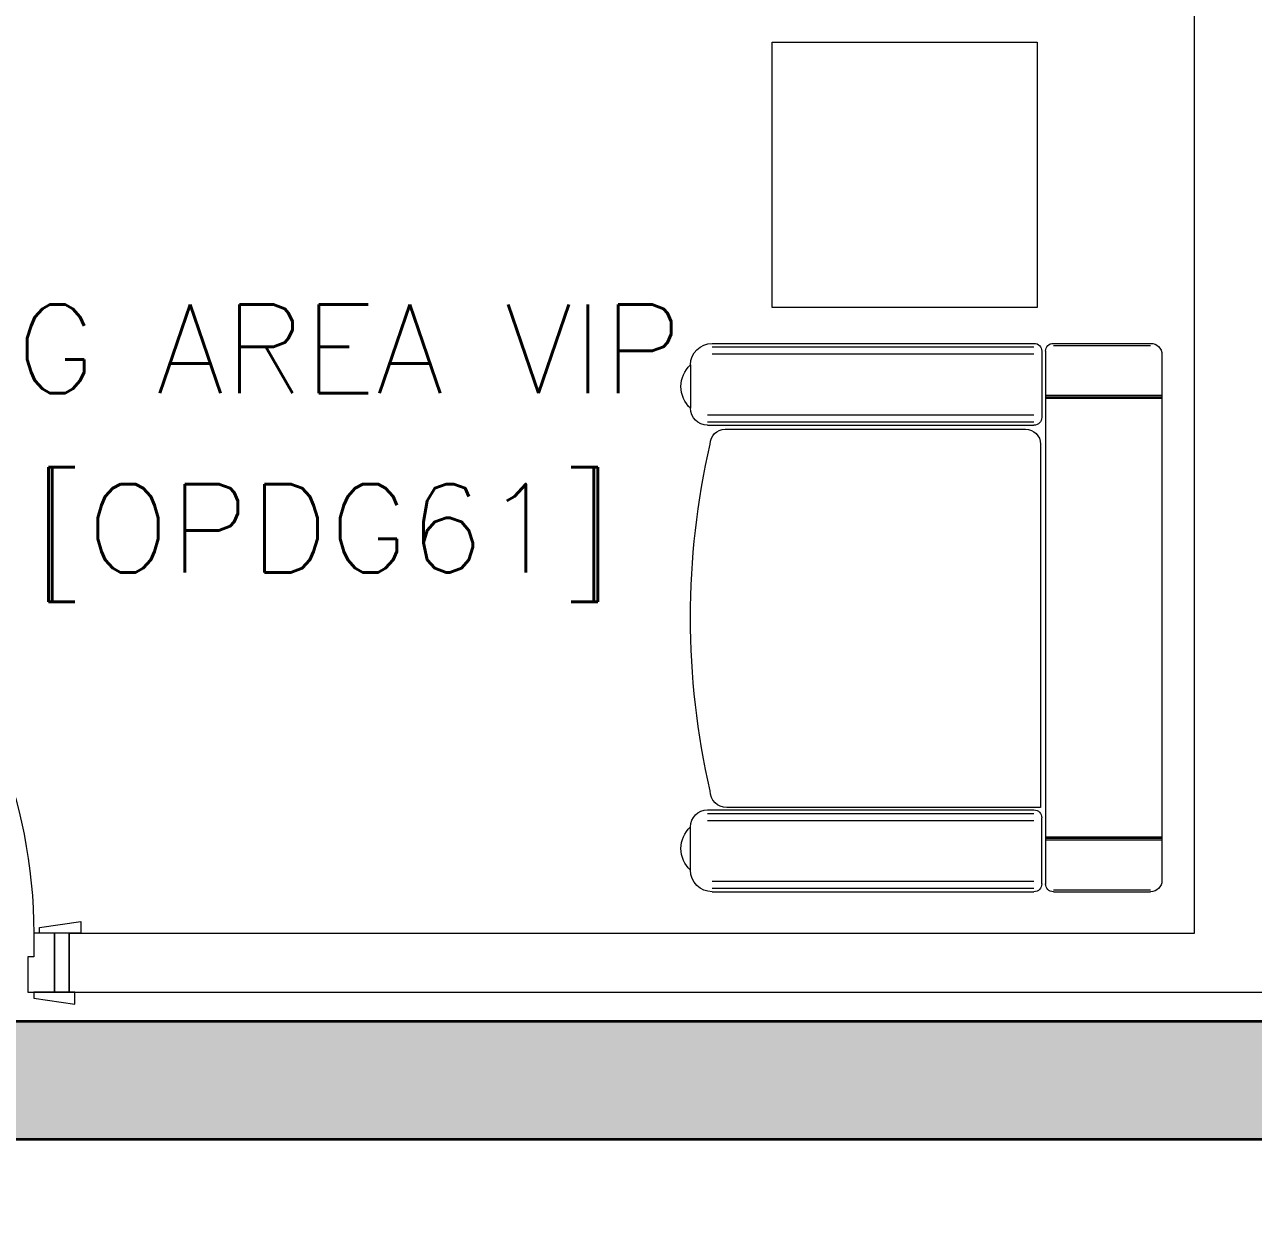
# Model space of a CAD drawing. Header units: inches. Extents: x -501855 to 57169, y -29325 to 19878.
# Drawn here: x 13532 to 15618, y -1326 to 694 of the extents above; entities that cross this region are included whole.
import ezdxf
from ezdxf import colors
from ezdxf.entities.mleader import LeaderData, LeaderLine
from ezdxf.math import Vec2, Vec3

# ---------------------------------------------------------------- set-up
doc = ezdxf.new("R2010")
doc.units = ezdxf.units.IN
doc.header["$LTSCALE"] = 25
doc.header["$MEASUREMENT"] = 0
doc.linetypes.add('DASHDOT', pattern=[25.4, 12.7, -6.35, 0, -6.35])
doc.layers.get('0').update_dxf_attribs({"color": 8})
for name, color, linetype, lineweight in [('00-Ground Floor$0$72_EGR_BASE_TEXT', 252, 'Continuous', 5), ('00-Ground Floor$0$LOADING', 253, 'Continuous', 5), ('00-Ground Floor$0$Walls', 251, 'Continuous', 5), ('00-Ground Floor$0$Wooden Joinery', 251, 'Continuous', 5), ('E-CABL-TRAY', 10, 'Continuous', 35), ('E-LITE-CLNG-CNDT', 6, 'DASHDOT', 35), ('E-POWR-TEXT', 6, 'Continuous', 25)]:
    doc.layers.add(name, color=color, linetype=linetype, lineweight=lineweight)
doc.styles.add('00-Ground Floor$0$SIMPLEX', font='SIMPLEX.shx', dxfattribs={"height": 150})
doc.styles.add('DC_Elc_Romans', font='elc_romans.shx', dxfattribs={"width": 0.7})

# ---------------------------------------------------------------- blocks, each defined once
blk = doc.blocks.new('00-Ground Floor$0$A$C72370EFE')
at = {"layer": '00-Ground Floor$0$Wooden Joinery'}
for p, q in [((-0.01, -0.04), (-0.02, -0.04)), ((-0.01, -0.03), (-0.01, -0.07)), ((0, -0.03), (-0.01, -0.03)), ((0.04, -0.03), (0.05, -0.03)), ((0.05, -0.03), (0.05, -0.07)), ((0.05, -0.04), (0.06, -0.04)), ((-0.01, -0.06), (-0.02, -0.06)), ((0.05, -0.06), (0.06, -0.06)), ((-0.05, -0.07), (-0.05, -0.16)), ((-0.03, -0.07), (-0.03, -0.16)), ((0, -0.07), (-0.01, -0.07)), ((0.04, -0.07), (0.05, -0.07)), ((0.07, -0.07), (0.07, -0.16)), ((0.09, -0.07), (0.09, -0.16)), ((-0.01, -0.17), (-0.02, -0.17)), ((-0.01, -0.17), (-0.01, -0.19)), ((0.05, -0.17), (0.06, -0.17)), ((0.05, -0.17), (0.05, -0.19)), ((-0.01, -0.19), (-0.02, -0.19)), ((0.05, -0.19), (0.06, -0.19))]:
    blk.add_line(p, q, dxfattribs=at)
for centre, radius, start, end in [((-0.02, -0.07), 0.03, 90, 180), ((0.06, -0.07), 0.03, 0, 90), ((-0.02, -0.07), 0.01, 90, 180), ((0.06, -0.07), 0.01, 0, 90), ((-0.02, -0.16), 0.03, 180, 270), ((-0.02, -0.16), 0.01, 180, 270), ((0.06, -0.16), 0.01, 270, 0), ((0.06, -0.16), 0.03, 270, 0)]:
    blk.add_arc(centre, radius, start, end, dxfattribs=at)
blk = doc.blocks.new('00-Ground Floor$0$A$C5DAD61B4')
at = {"layer": '00-Ground Floor$0$Wooden Joinery'}
for points in [[(80, 959.1), (80, 969.1), (10, 979.1), (10, 959.1)], [(940, 959.1), (940, 969.1), (1010, 979.1), (1010, 959.1)], [(70, 859.1), (70, 849.1), (0, 839.1), (0, 859.1)], [(120, 859.1), (120, 0), (80, 0), (80, 859.1)], [(950, 859.1), (950, 849.1), (1020, 839.1), (1020, 859.1)]]:
    blk.add_lwpolyline(points, close=True, dxfattribs=at)
for points in [[(45, 859.1), (45, 959.1), (20, 959.1), (20, 859.1), (45, 859.1)], [(45, 859.1), (80, 859.1), (80, 899.1), (90, 899.1), (90, 959.1), (45, 959.1), (45, 859.1)], [(975, 859.1), (940, 859.1), (940, 899.1), (930, 899.1), (930, 959.1), (975, 959.1), (975, 859.1)], [(975, 859.1), (975, 959.1), (1000, 959.1), (1000, 859.1), (975, 859.1)]]:
    blk.add_lwpolyline(points, dxfattribs=at)
blk.add_arc((80, 859.1), 860, 272.666, 0, dxfattribs=at)
at = {"layer": '00-Ground Floor$0$Wooden Joinery', "xscale": 999.9999999998854, "yscale": 999.9999999998854, "zscale": 999.9999999998854, "rotation": 180}
blk.add_blockref('00-Ground Floor$0$A$C72370EFE', (120, 0), dxfattribs=at)
blk = doc.blocks.new('00-Ground Floor$0$single seat')
at = {"layer": '00-Ground Floor$0$LOADING'}
for p, q in [((-972558.1, -381684), (-972723.2, -381684)), ((-972558.1, -381687.4), (-972723.2, -381687.4)), ((-972544.8, -381697.3), (-972544.8, -382601.1)), ((-972538.5, -381697.3), (-972538.5, -381809.5)), ((-971978.9, -381684), (-972525.2, -381684)), ((-971978.9, -381689.9), (-972525.2, -381689.9)), ((-972742.2, -381703.1), (-972742.2, -382595.5)), ((-971978.9, -381701.7), (-972525.2, -381701.7)), ((-971942.2, -381720.6), (-971942.2, -381794)), ((-972544.8, -381772.1), (-972742.2, -381772.1)), ((-972544.8, -381774.6), (-972742.2, -381774.6)), ((-972544.8, -381777.1), (-972742.2, -381777.1)), ((-971971, -381805.1), (-972525.2, -381805.1)), ((-971971, -381816.9), (-972525.2, -381816.9)), ((-971971, -381822.8), (-972525.2, -381822.8)), ((-972001, -381829.5), (-972511, -381829.5)), ((-972536.4, -381854.9), (-972536.4, -382471.4)), ((-972536.4, -382471.4), (-972003.7, -382471.4)), ((-972538.5, -382600.9), (-972538.5, -382488.7)), ((-971971, -382475.4), (-972525.2, -382475.4)), ((-971971, -382481.3), (-972525.2, -382481.3)), ((-971971, -382493.1), (-972525.2, -382493.1)), ((-971942.2, -382577.6), (-971942.2, -382504.2)), ((-972544.8, -382521), (-972742.2, -382521)), ((-972544.8, -382523.6), (-972742.2, -382523.6)), ((-972544.8, -382526.1), (-972742.2, -382526.1)), ((-971978.9, -382596.4), (-972525.2, -382596.4)), ((-972558.1, -382610.8), (-972723.2, -382610.8)), ((-972558.1, -382614.2), (-972723.2, -382614.2)), ((-971978.9, -382608.3), (-972525.2, -382608.3)), ((-971978.9, -382614.2), (-972525.2, -382614.2))]:
    blk.add_line(p, q, dxfattribs=at)
for centre, radius, start, end in [((-972723.2, -381703.1), 19.1, 90, 180), ((-972558.1, -381697.3), 13.3, 0, 90), ((-972525.2, -381697.3), 13.3, 90, 180), ((-971978.9, -381720.6), 36.6, 0, 90), ((-971976, -381757.3), 49.9, 312.6462, 47.3538), ((-971971, -381794), 28.8, 270, 0), ((-972525.2, -381809.5), 13.3, 180, 270), ((-972511, -381854.9), 25.3, 90, 180), ((-972001, -381854.9), 25.3, 0, 90), ((-973252.2, -382149.1), 1310, 347.0217, 12.9783), ((-972003.7, -382443.3), 28.1, 270, 0), ((-972525.2, -382488.7), 13.3, 90, 180), ((-971971, -382504.2), 28.8, 0, 90), ((-971976, -382540.9), 49.9, 312.6462, 47.3538), ((-972723.2, -382595.1), 19.1, 180, 270), ((-971978.9, -382577.6), 36.6, 270, 0), ((-972558.1, -382600.9), 13.3, 270, 0), ((-972525.2, -382600.9), 13.3, 180, 270)]:
    blk.add_arc(centre, radius, start, end, dxfattribs=at)
blk = doc.blocks.new('00-Ground Floor')
at = {"layer": '00-Ground Floor$0$LOADING', "elevation": 0}
blk.add_lwpolyline([(15251, 214.1), (14801, 214.1), (14801, 664.1), (15251, 664.1)], close=True, dxfattribs=at)
at = {"layer": '00-Ground Floor$0$Walls'}
for p, q in [((15517.9, -847.4, 0), (15517.9, 2532.6, 0)), ((13607.9, -847.4, 0), (15517.9, -847.4, 0)), ((13607.9, -847.4, 0), (13607.9, -947.4, 0)), ((13607.9, -947.4, 0), (16752.9, -947.4, 0))]:
    blk.add_line(p, q, dxfattribs=at)
at = {"layer": '00-Ground Floor$0$LOADING', "xscale": -1}
blk.add_blockref('00-Ground Floor$0$single seat', (-957279.7, 381837.2), dxfattribs=at)
at = {"layer": '00-Ground Floor$0$Wooden Joinery', "xscale": -1, "rotation": 180}
blk.add_blockref('00-Ground Floor$0$A$C5DAD61B4', (12607.9, 11.6, 0), dxfattribs=at)
at = {"layer": '00-Ground Floor$0$72_EGR_BASE_TEXT', "char_height": 150, "attachment_point": 2, "style": '00-Ground Floor$0$SIMPLEX'}
for s, insert in [('WAITING AREA VIP', (13774.7, 218.9)), ('[OPDG61]', (14039, -85.4, 0))]:
    blk.add_mtext(s, dxfattribs=dict(at, insert=insert))
blk = doc.blocks.new('*U95')
at = {"lineweight": 0}
h = blk.add_hatch(dxfattribs=at)
h.set_pattern_fill('HEX', color=253, scale=8, angle=180, style=0)
h.set_pattern_definition([(180, (-22449.527, -3e-10), (6e-13, -43.99409), [25.4, -50.8]), (300, (-22449.527, -3e-10), (38.1, 21.997045), [25.4, -50.8]), (240, (-22474.927, -3e-10), (38.1, -21.997045), [25.4, -50.8])])
h.paths.add_polyline_path([(-14094.8, 200), (-14094.8, 0), (0, 0), (0, 200)])
at = {"color": 0}
for p, q in [((0, 200), (-14094.8, 200)), ((0, 0), (-14094.8, 0))]:
    blk.add_line(p, q, dxfattribs=at)

msp = doc.modelspace()

# ---------------------------------------------------------------- block references
at = {"layer": 'E-CABL-TRAY', "xscale": -1, "rotation": 180}
msp.add_blockref('*U95', (19347.7, -997.4, 0), dxfattribs=at)
at = {"layer": 'E-LITE-CLNG-CNDT'}
msp.add_blockref('00-Ground Floor', (0, 0), dxfattribs=at)

# ---------------------------------------------------------------- leaders
at = {"layer": 'E-POWR-TEXT'}
ml = msp.add_multileader_mtext('Standard', dxfattribs=at)
ml.set_content('CABLE TRAY FOR\\PLOW CURRENT DATA\\PCABLES ', color=256, style='DC_Elc_Romans')
ml.set_leader_properties(color=45)
ml.build(insert=Vec2(0, 0))
ml.multileader.update_dxf_attribs({"dogleg_length": 2, "arrow_head_size": 200, "scale": 100})
ctx = ml.context
ctx.base_point, ctx.scale, ctx.char_height, ctx.arrow_head_size, ctx.landing_gap_size, ctx.plane_origin = Vec3(25909, 4523.7), 100, 200, 200, 200, Vec3(31500.2, 4337.5)
ctx.text_align_type = 2
notes = []
notes.append((ctx, [(1, (1, 1, 0), (28540.4, 4523.7), (-1, 0), 84.7, [(2, [(30563.2, -2601.7)], 0, [])])]))
ctx.mtext.insert, ctx.mtext.width, ctx.mtext.alignment, ctx.mtext.flow_direction = Vec3(28255.7, 4623.7), 5291.736, 3, 5
ml = msp.add_multileader_mtext('Standard', dxfattribs=at)
ml.set_content('CABLE TRAY  FOR POWER \\PFEEDER AND HOME RUN', color=256, style='DC_Elc_Romans')
ml.set_leader_properties(color=45)
ml.build(insert=Vec2(0, 0))
ml.multileader.update_dxf_attribs({"dogleg_length": 2, "arrow_head_size": 200, "scale": 100})
ctx = ml.context
ctx.base_point, ctx.scale, ctx.char_height, ctx.arrow_head_size, ctx.landing_gap_size, ctx.plane_origin = Vec3(24331.4, 2283.3, 0), 100, 200, 200, 200, Vec3(30562.6, 2097.1, 0)
ctx.text_align_type = 2
notes.append((ctx, [(1, (1, 1, 0), (27602.8, 2283.3, 0), (-1, 0), 84.7, [(2, [(29113.1, -1112.1, 0)], 0, [])])]))
ctx.mtext.insert, ctx.mtext.width, ctx.mtext.alignment, ctx.mtext.flow_direction = Vec3(27318.1, 2383.3, 0), 5291.736, 3, 5
for ctx, leaders in notes:
    for number, flags, end, landing, length, lines in leaders:
        leader = LeaderData()
        leader.index, (leader.has_last_leader_line, leader.has_dogleg_vector, leader.attachment_direction) = number, flags
        leader.last_leader_point, leader.dogleg_vector, leader.dogleg_length = Vec3(end), Vec3(landing), length
        for number, points, colour, breaks in lines:
            line = LeaderLine()
            line.index, line.vertices, line.color, line.breaks = number, Vec3.list(points), colors.encode_raw_color(colour), breaks
            leader.lines.append(line)
        ctx.leaders.append(leader)

doc.saveas('drawing.dxf')
